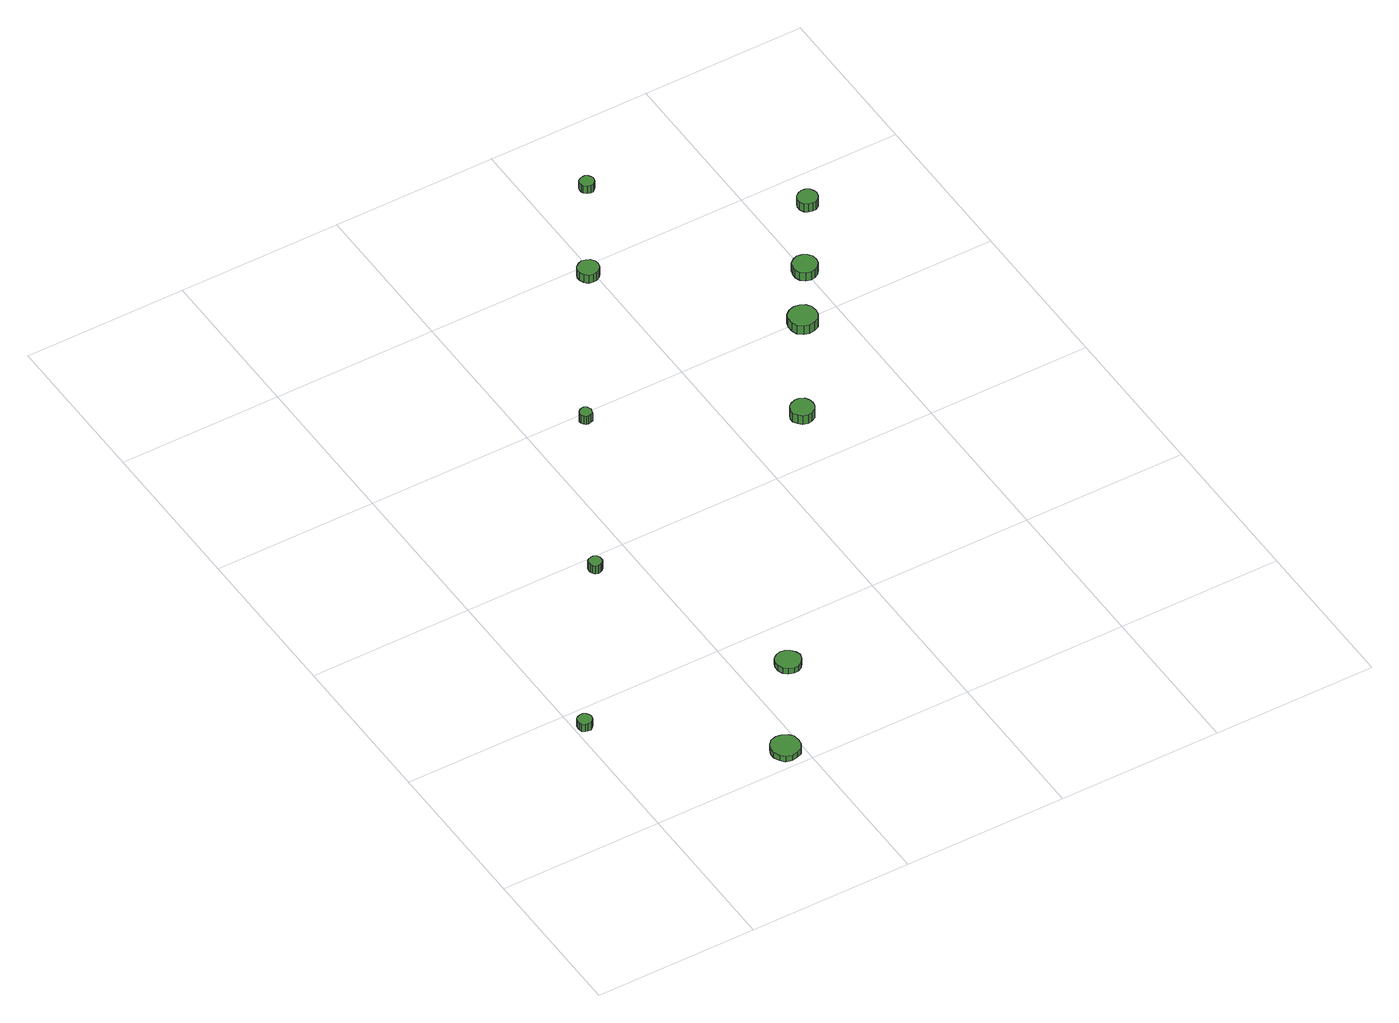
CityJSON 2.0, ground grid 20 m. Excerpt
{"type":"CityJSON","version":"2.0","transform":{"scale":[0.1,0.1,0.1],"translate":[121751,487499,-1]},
"CityObjects":{
"tree1":{"type":"SolitaryVegetationObject","attributes":{"function":"something"},"geometry":[{"type":"MultiSurface","lod":"1","boundaries":[[[0,1,2,3,4,5,6,7,8,9,10,11,12,13,14]],[[15,16,17,18,19,20,21,22,23,24,25,26,27,28,29]],[[0,29,28,1]],[[1,28,27,2]],[[2,27,26,3]],[[3,26,25,4]],[[4,25,24,5]],[[5,24,23,6]],[[6,23,22,7]],[[7,22,21,8]],[[8,21,20,9]],[[9,20,19,10]],[[10,19,18,11]],[[11,18,17,12]],[[12,17,16,13]],[[13,16,15,14]],[[14,15,29,0]]]}]},
"tree2":{"type":"SolitaryVegetationObject","attributes":{"function":"something"},"geometry":[{"type":"MultiSurface","lod":"1","boundaries":[[[30,31,32,33,34,35,36,37,38,39,40,41,42,43,44]],[[45,46,47,48,49,50,51,52,53,54,55,56,57,58,59]],[[30,59,58,31]],[[31,58,57,32]],[[32,57,56,33]],[[33,56,55,34]],[[34,55,54,35]],[[35,54,53,36]],[[36,53,52,37]],[[37,52,51,38]],[[38,51,50,39]],[[39,50,49,40]],[[40,49,48,41]],[[41,48,47,42]],[[42,47,46,43]],[[43,46,45,44]],[[44,45,59,30]]]}]},
"tree3":{"type":"SolitaryVegetationObject","attributes":{"function":"something"},"geometry":[{"type":"MultiSurface","lod":"1","boundaries":[[[60,61,62,63,64,65,66,67,68,69,70,71,72,73,74]],[[75,76,77,78,79,80,81,82,83,84,85,86,87,88,89]],[[60,89,88,61]],[[61,88,87,62]],[[62,87,86,63]],[[63,86,85,64]],[[64,85,84,65]],[[65,84,83,66]],[[66,83,82,67]],[[67,82,81,68]],[[68,81,80,69]],[[69,80,79,70]],[[70,79,78,71]],[[71,78,77,72]],[[72,77,76,73]],[[73,76,75,74]],[[74,75,89,60]]]}]},
"tree4":{"type":"SolitaryVegetationObject","attributes":{"function":"something"},"geometry":[{"type":"MultiSurface","lod":"1","boundaries":[[[90,91,92,93,94,95,96,97,98,99,100,101,102,103,104]],[[105,106,107,108,109,110,111,112,113,114,115,116,117,118,119]],[[90,119,118,91]],[[91,118,117,92]],[[92,117,116,93]],[[93,116,115,94]],[[94,115,114,95]],[[95,114,113,96]],[[96,113,112,97]],[[97,112,111,98]],[[98,111,110,99]],[[99,110,109,100]],[[100,109,108,101]],[[101,108,107,102]],[[102,107,106,103]],[[103,106,105,104]],[[104,105,119,90]]]}]},
"tree5":{"type":"SolitaryVegetationObject","attributes":{"function":"something"},"geometry":[{"type":"MultiSurface","lod":"1","boundaries":[[[120,121,122,123,124,125,126,127,128,129,130,131,132,133,134]],[[135,136,137,138,139,140,141,142,143,144,145,146,147,148,149]],[[120,149,148,121]],[[121,148,147,122]],[[122,147,146,123]],[[123,146,145,124]],[[124,145,144,125]],[[125,144,143,126]],[[126,143,142,127]],[[127,142,141,128]],[[128,141,140,129]],[[129,140,139,130]],[[130,139,138,131]],[[131,138,137,132]],[[132,137,136,133]],[[133,136,135,134]],[[134,135,149,120]]]}]},
"tree6":{"type":"SolitaryVegetationObject","attributes":{"function":"something"},"geometry":[{"type":"MultiSurface","lod":"1","boundaries":[[[150,151,152,153,154,155,156,157,158,159,160,161,162,163,164]],[[165,166,167,168,169,170,171,172,173,174,175,176,177,178,179]],[[150,179,178,151]],[[151,178,177,152]],[[152,177,176,153]],[[153,176,175,154]],[[154,175,174,155]],[[155,174,173,156]],[[156,173,172,157]],[[157,172,171,158]],[[158,171,170,159]],[[159,170,169,160]],[[160,169,168,161]],[[161,168,167,162]],[[162,167,166,163]],[[163,166,165,164]],[[164,165,179,150]]]}]},
"tree7":{"type":"SolitaryVegetationObject","attributes":{"function":"something"},"geometry":[{"type":"MultiSurface","lod":"1","boundaries":[[[180,181,182,183,184,185,186,187,188,189,190,191,192,193,194]],[[195,196,197,198,199,200,201,202,203,204,205,206,207,208,209]],[[180,209,208,181]],[[181,208,207,182]],[[182,207,206,183]],[[183,206,205,184]],[[184,205,204,185]],[[185,204,203,186]],[[186,203,202,187]],[[187,202,201,188]],[[188,201,200,189]],[[189,200,199,190]],[[190,199,198,191]],[[191,198,197,192]],[[192,197,196,193]],[[193,196,195,194]],[[194,195,209,180]]]}]},
"tree8":{"type":"SolitaryVegetationObject","attributes":{"function":"something"},"geometry":[{"type":"MultiSurface","lod":"1","boundaries":[[[210,211,212,213,214,215,216,217,218,219,220,221,222,223,224]],[[225,226,227,228,229,230,231,232,233,234,235,236,237,238,239]],[[210,239,238,211]],[[211,238,237,212]],[[212,237,236,213]],[[213,236,235,214]],[[214,235,234,215]],[[215,234,233,216]],[[216,233,232,217]],[[217,232,231,218]],[[218,231,230,219]],[[219,230,229,220]],[[220,229,228,221]],[[221,228,227,222]],[[222,227,226,223]],[[223,226,225,224]],[[224,225,239,210]]]}]},
"tree9":{"type":"SolitaryVegetationObject","attributes":{"function":"something"},"geometry":[{"type":"MultiSurface","lod":"1","boundaries":[[[240,241,242,243,244,245,246,247,248,249,250,251,252,253,254]],[[255,256,257,258,259,260,261,262,263,264,265,266,267,268,269]],[[240,269,268,241]],[[241,268,267,242]],[[242,267,266,243]],[[243,266,265,244]],[[244,265,264,245]],[[245,264,263,246]],[[246,263,262,247]],[[247,262,261,248]],[[248,261,260,249]],[[249,260,259,250]],[[250,259,258,251]],[[251,258,257,252]],[[252,257,256,253]],[[253,256,255,254]],[[254,255,269,240]]]}]},
"tree10":{"type":"SolitaryVegetationObject","attributes":{"function":"something"},"geometry":[{"type":"MultiSurface","lod":"1","boundaries":[[[270,271,272,273,274,275,276,277,278,279,280,281,282,283,284]],[[285,286,287,288,289,290,291,292,293,294,295,296,297,298,299]],[[270,299,298,271]],[[271,298,297,272]],[[272,297,296,273]],[[273,296,295,274]],[[274,295,294,275]],[[275,294,293,276]],[[276,293,292,277]],[[277,292,291,278]],[[278,291,290,279]],[[279,290,289,280]],[[280,289,288,281]],[[281,288,287,282]],[[282,287,286,283]],[[283,286,285,284]],[[284,285,299,270]]]}]},
"tree11":{"type":"SolitaryVegetationObject","attributes":{"function":"something"},"geometry":[{"type":"MultiSurface","lod":"1","boundaries":[[[300,301,302,303,304,305,306,307,308,309,310,311,312,313,314]],[[315,316,317,318,319,320,321,322,323,324,325,326,327,328,329]],[[300,329,328,301]],[[301,328,327,302]],[[302,327,326,303]],[[303,326,325,304]],[[304,325,324,305]],[[305,324,323,306]],[[306,323,322,307]],[[307,322,321,308]],[[308,321,320,309]],[[309,320,319,310]],[[310,319,318,311]],[[311,318,317,312]],[[312,317,316,313]],[[313,316,315,314]],[[314,315,329,300]]]}]}
},
"vertices":[
[21,174,18],[20,177,18],[18,180,18],[15,182,18],[11,182,18],[8,181,18],[5,179,18],[4,175,18],[4,172,18],[5,168,18],[8,166,18],[11,165,18],[15,165,18],[18,167,18],[20,170,18],[20,170,7],[18,167,7],[15,165,7],[11,165,7],[8,166,7],[5,168,7],[4,172,7],[4,175,7],[5,179,7],[8,181,7],[11,182,7],[15,182,7],[18,180,7],[20,177,7],[21,174,7],
[197,24,15],[196,32,15],[192,37,15],[185,41,15],[178,42,15],[171,40,15],[166,35,15],[163,28,15],[163,21,15],[166,14,15],[171,9,15],[178,7,15],[185,8,15],[192,11,15],[196,17,15],[196,17,7],[192,11,7],[185,8,7],[178,7,7],[171,9,7],[166,14,7],[163,21,7],[163,28,7],[166,35,7],[171,40,7],[178,42,7],[185,41,7],[192,37,7],[196,32,7],[197,24,7],
[158,376,25],[158,379,25],[156,382,25],[153,384,25],[150,384,25],[146,383,25],[144,381,25],[143,378,25],[143,375,25],[144,372,25],[146,369,25],[150,368,25],[153,369,25],[156,370,25],[158,373,25],[158,373,13],[156,370,13],[153,369,13],[150,368,13],[146,369,13],[144,372,13],[143,375,13],[143,378,13],[144,381,13],[146,383,13],[150,384,13],[153,384,13],[156,382,13],[158,379,13],[158,376,13],
[270,140,15],[268,146,15],[264,151,15],[259,154,15],[253,155,15],[247,153,15],[242,149,15],[240,143,15],[240,137,15],[242,131,15],[247,127,15],[253,125,15],[259,125,15],[264,128,15],[268,133,15],[268,133,7],[264,128,7],[259,125,7],[253,125,7],[247,127,7],[242,131,7],[240,137,7],[240,143,7],[242,149,7],[247,153,7],[253,155,7],[259,154,7],[264,151,7],[268,146,7],[270,140,7],
[275,587,23],[274,590,23],[273,592,23],[270,594,23],[267,594,23],[264,593,23],[262,591,23],[260,588,23],[260,585,23],[262,582,23],[264,580,23],[267,579,23],[270,580,23],[273,581,23],[274,584,23],[274,584,11],[273,581,11],[270,580,11],[267,579,11],[264,580,11],[262,582,11],[260,585,11],[260,588,11],[262,591,11],[264,593,11],[267,594,11],[270,594,11],[273,592,11],[274,590,11],[275,587,11],
[487,465,26],[486,471,26],[483,476,26],[477,479,26],[472,479,26],[466,477,26],[462,474,26],[459,468,26],[459,462,26],[462,457,26],[466,453,26],[472,451,26],[477,452,26],[483,455,26],[486,460,26],[486,460,13],[483,455,13],[477,452,13],[472,451,13],[466,453,13],[462,457,13],[459,462,13],[459,468,13],[462,474,13],[466,477,13],[472,479,13],[477,479,13],[483,476,13],[486,471,13],[487,465,13],
[406,785,19],[405,790,19],[402,795,19],[397,797,19],[392,798,19],[387,796,19],[383,793,19],[381,788,19],[381,783,19],[383,778,19],[387,774,19],[392,773,19],[397,773,19],[402,776,19],[405,780,19],[405,780,7],[402,776,7],[397,773,7],[392,773,7],[387,774,7],[383,778,7],[381,783,7],[381,788,7],[383,793,7],[387,796,7],[392,798,7],[397,797,7],[402,795,7],[405,790,7],[406,785,7],
[571,596,19],[570,603,19],[566,609,19],[560,612,19],[553,613,19],[546,611,19],[540,606,19],[538,600,19],[538,593,19],[540,586,19],[546,581,19],[553,579,19],[560,580,19],[566,583,19],[570,589,19],[570,589,6],[566,583,6],[560,580,6],[553,579,6],[546,581,6],[540,586,6],[538,593,6],[538,600,6],[540,606,6],[546,611,6],[553,613,6],[560,612,6],[566,609,6],[570,603,6],[571,596,6],
[473,904,19],[472,907,19],[470,910,19],[467,912,19],[464,912,19],[460,911,19],[457,909,19],[456,906,19],[456,902,19],[457,899,19],[460,896,19],[464,895,19],[467,895,19],[470,897,19],[472,900,19],[472,900,8],[470,897,8],[467,895,8],[464,895,8],[460,896,8],[457,899,8],[456,902,8],[456,906,8],[457,909,8],[460,911,8],[464,912,8],[467,912,8],[470,910,8],[472,907,8],[473,904,8],
[615,666,18],[614,672,18],[610,677,18],[605,680,18],[599,681,18],[593,679,18],[588,675,18],[586,669,18],[586,663,18],[588,657,18],[593,653,18],[599,651,18],[605,652,18],[610,655,18],[614,660,18],[614,660,6],[610,655,6],[605,652,6],[599,651,6],[593,653,6],[588,657,6],[586,663,6],[586,669,6],[588,675,6],[593,679,6],[599,681,6],[605,680,6],[610,677,6],[614,672,6],[615,666,6],
[671,756,18],[670,760,18],[667,765,18],[663,767,18],[658,768,18],[653,766,18],[649,763,18],[647,758,18],[647,753,18],[649,748,18],[653,745,18],[658,744,18],[663,744,18],[667,747,18],[670,751,18],[670,751,6],[667,747,6],[663,744,6],[658,744,6],[653,745,6],[649,748,6],[647,753,6],[647,758,6],[649,763,6],[653,766,6],[658,768,6],[663,767,6],[667,765,6],[670,760,6],[671,756,6]
]}
